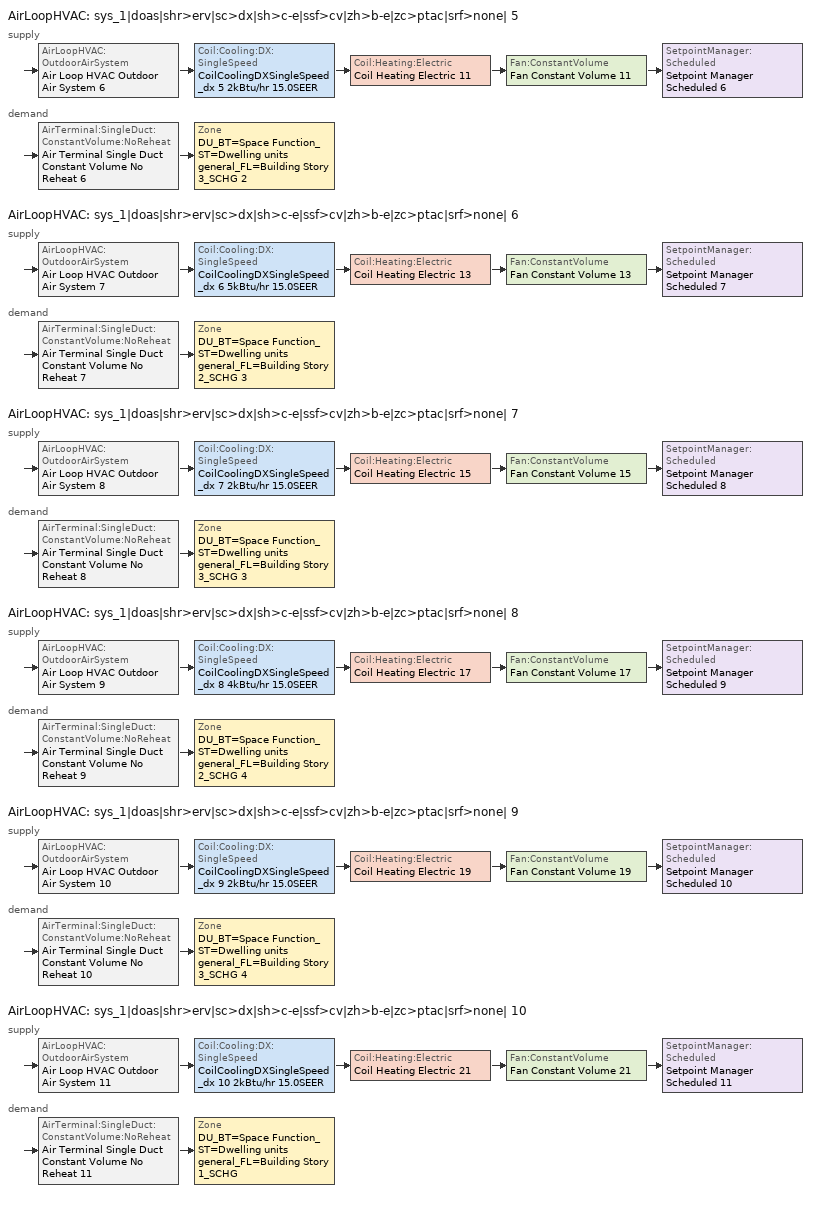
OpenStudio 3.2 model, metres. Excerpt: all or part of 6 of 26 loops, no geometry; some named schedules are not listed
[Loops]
AirLoopHVAC 'sys_1|doas|shr>erv|sc>dx|sh>c-e|ssf>cv|zh>b-e|zc>ptac|srf>none| 5'
 supply: AirLoopHVAC:OutdoorAirSystem 'Air Loop HVAC Outdoor Air System 6' > Coil:Cooling:DX:SingleSpeed 'CoilCoolingDXSingleSpeed_dx 5 2kBtu/hr 15.0SEER' > Coil:Heating:Electric 'Coil Heating Electric 11' > Fan:ConstantVolume 'Fan Constant Volume 11' > SetpointManager:Scheduled 'Setpoint Manager Scheduled 6'
 demand: AirTerminal:SingleDuct:ConstantVolume:NoReheat 'Air Terminal Single Duct Constant Volume No Reheat 6' > Zone 'DU_BT=Space Function_ST=Dwelling units general_FL=Building Story 3_SCHG 2'
AirLoopHVAC 'sys_1|doas|shr>erv|sc>dx|sh>c-e|ssf>cv|zh>b-e|zc>ptac|srf>none| 6'
 supply: AirLoopHVAC:OutdoorAirSystem 'Air Loop HVAC Outdoor Air System 7' > Coil:Cooling:DX:SingleSpeed 'CoilCoolingDXSingleSpeed_dx 6 5kBtu/hr 15.0SEER' > Coil:Heating:Electric 'Coil Heating Electric 13' > Fan:ConstantVolume 'Fan Constant Volume 13' > SetpointManager:Scheduled 'Setpoint Manager Scheduled 7'
 demand: AirTerminal:SingleDuct:ConstantVolume:NoReheat 'Air Terminal Single Duct Constant Volume No Reheat 7' > Zone 'DU_BT=Space Function_ST=Dwelling units general_FL=Building Story 2_SCHG 3'
AirLoopHVAC 'sys_1|doas|shr>erv|sc>dx|sh>c-e|ssf>cv|zh>b-e|zc>ptac|srf>none| 7'
 supply: AirLoopHVAC:OutdoorAirSystem 'Air Loop HVAC Outdoor Air System 8' > Coil:Cooling:DX:SingleSpeed 'CoilCoolingDXSingleSpeed_dx 7 2kBtu/hr 15.0SEER' > Coil:Heating:Electric 'Coil Heating Electric 15' > Fan:ConstantVolume 'Fan Constant Volume 15' > SetpointManager:Scheduled 'Setpoint Manager Scheduled 8'
 demand: AirTerminal:SingleDuct:ConstantVolume:NoReheat 'Air Terminal Single Duct Constant Volume No Reheat 8' > Zone 'DU_BT=Space Function_ST=Dwelling units general_FL=Building Story 3_SCHG 3'
AirLoopHVAC 'sys_1|doas|shr>erv|sc>dx|sh>c-e|ssf>cv|zh>b-e|zc>ptac|srf>none| 8'
 supply: AirLoopHVAC:OutdoorAirSystem 'Air Loop HVAC Outdoor Air System 9' > Coil:Cooling:DX:SingleSpeed 'CoilCoolingDXSingleSpeed_dx 8 4kBtu/hr 15.0SEER' > Coil:Heating:Electric 'Coil Heating Electric 17' > Fan:ConstantVolume 'Fan Constant Volume 17' > SetpointManager:Scheduled 'Setpoint Manager Scheduled 9'
 demand: AirTerminal:SingleDuct:ConstantVolume:NoReheat 'Air Terminal Single Duct Constant Volume No Reheat 9' > Zone 'DU_BT=Space Function_ST=Dwelling units general_FL=Building Story 2_SCHG 4'
AirLoopHVAC 'sys_1|doas|shr>erv|sc>dx|sh>c-e|ssf>cv|zh>b-e|zc>ptac|srf>none| 9'
 supply: AirLoopHVAC:OutdoorAirSystem 'Air Loop HVAC Outdoor Air System 10' > Coil:Cooling:DX:SingleSpeed 'CoilCoolingDXSingleSpeed_dx 9 2kBtu/hr 15.0SEER' > Coil:Heating:Electric 'Coil Heating Electric 19' > Fan:ConstantVolume 'Fan Constant Volume 19' > SetpointManager:Scheduled 'Setpoint Manager Scheduled 10'
 demand: AirTerminal:SingleDuct:ConstantVolume:NoReheat 'Air Terminal Single Duct Constant Volume No Reheat 10' > Zone 'DU_BT=Space Function_ST=Dwelling units general_FL=Building Story 3_SCHG 4'
AirLoopHVAC 'sys_1|doas|shr>erv|sc>dx|sh>c-e|ssf>cv|zh>b-e|zc>ptac|srf>none| 10'
 supply: AirLoopHVAC:OutdoorAirSystem 'Air Loop HVAC Outdoor Air System 11' > Coil:Cooling:DX:SingleSpeed 'CoilCoolingDXSingleSpeed_dx 10 2kBtu/hr 15.0SEER' > Coil:Heating:Electric 'Coil Heating Electric 21' > Fan:ConstantVolume 'Fan Constant Volume 21' > SetpointManager:Scheduled 'Setpoint Manager Scheduled 11'
 demand: AirTerminal:SingleDuct:ConstantVolume:NoReheat 'Air Terminal Single Duct Constant Volume No Reheat 11' > Zone 'DU_BT=Space Function_ST=Dwelling units general_FL=Building Story 1_SCHG'
[Sizing:Zone] Zone Cooling Design Supply Air Temperature Input Method=SupplyAirTemperature; Zone Cooling Design Supply Air Temperature {C}=13; Zone Cooling Design Supply Air Temperature Difference {deltaC}=11.11; Zone Heating Design Supply Air Temperature Input Method=SupplyAirTemperature; Zone Heating Design Supply Air Temperature {C}=43; Zone Heating Design Supply Air Temperature Difference {deltaC}=11.11; Zone Cooling Design Supply Air Humidity Ratio {kg-H2O/kg-air}=0.0085; Zone Heating Design Supply Air Humidity Ratio {kg-H2O/kg-air}=0.008; Zone Heating Sizing Factor=1.3; Zone Cooling Sizing Factor=1.1; Cooling Design Air Flow Method=DesignDay; Heating Design Air Flow Method=DesignDay; Account for Dedicated Outdoor Air System=No; Dedicated Outdoor Air System Control Strategy=NeutralSupplyAir; Dedicated Outdoor Air Low Setpoint Temperature for Design {C}=autosize; Dedicated Outdoor Air High Setpoint Temperature for Design {C}=autosize
DU_BT=Space Function_ST=Dwelling units general_FL=Building Story 3_SCHG 2; DU_BT=Space Function_ST=Dwelling units general_FL=Building Story 2_SCHG 3; DU_BT=Space Function_ST=Dwelling units general_FL=Building Story 3_SCHG 3; DU_BT=Space Function_ST=Dwelling units general_FL=Building Story 2_SCHG 4; DU_BT=Space Function_ST=Dwelling units general_FL=Building Story 3_SCHG 4; DU_BT=Space Function_ST=Dwelling units general_FL=Building Story 1_SCHG
[Zone equipment]
DU_BT=Space Function_ST=Dwelling units general_FL=Building Story 3_SCHG 2: DU_BT=Space Function_ST=Dwelling units general_FL=Building Story 3_SCHG 2 PTAC, Zone HVAC Baseboard Convective Electric 6, Air Terminal Single Duct Constant Volume No Reheat 6
DU_BT=Space Function_ST=Dwelling units general_FL=Building Story 2_SCHG 3: DU_BT=Space Function_ST=Dwelling units general_FL=Building Story 2_SCHG 3 PTAC, Zone HVAC Baseboard Convective Electric 7, Air Terminal Single Duct Constant Volume No Reheat 7
DU_BT=Space Function_ST=Dwelling units general_FL=Building Story 3_SCHG 3: DU_BT=Space Function_ST=Dwelling units general_FL=Building Story 3_SCHG 3 PTAC, Zone HVAC Baseboard Convective Electric 8, Air Terminal Single Duct Constant Volume No Reheat 8
DU_BT=Space Function_ST=Dwelling units general_FL=Building Story 2_SCHG 4: DU_BT=Space Function_ST=Dwelling units general_FL=Building Story 2_SCHG 4 PTAC, Zone HVAC Baseboard Convective Electric 9, Air Terminal Single Duct Constant Volume No Reheat 9
DU_BT=Space Function_ST=Dwelling units general_FL=Building Story 3_SCHG 4: DU_BT=Space Function_ST=Dwelling units general_FL=Building Story 3_SCHG 4 PTAC, Zone HVAC Baseboard Convective Electric 10, Air Terminal Single Duct Constant Volume No Reheat 10
DU_BT=Space Function_ST=Dwelling units general_FL=Building Story 1_SCHG: DU_BT=Space Function_ST=Dwelling units general_FL=Building Story 1_SCHG PTAC, Zone HVAC Baseboard Convective Electric 11, Air Terminal Single Duct Constant Volume No Reheat 11
[AirLoopHVAC] Design Supply Air Flow Rate {m3/s}=autosize; Design Return Air Flow Fraction of Supply Air Flow=1
Name | Availability Schedule
sys_1|doas|shr>erv|sc>dx|sh>c-e|ssf>cv|zh>b-e|zc>ptac|srf>none| 5 | sys_1|doas|shr>none|sc>dx|sh>c-e|ssf>cv|zh>b-e|zc>ptac|srf>none| 5 Occ Sch
sys_1|doas|shr>erv|sc>dx|sh>c-e|ssf>cv|zh>b-e|zc>ptac|srf>none| 6 | sys_1|doas|shr>none|sc>dx|sh>c-e|ssf>cv|zh>b-e|zc>ptac|srf>none| 6 Occ Sch
sys_1|doas|shr>erv|sc>dx|sh>c-e|ssf>cv|zh>b-e|zc>ptac|srf>none| 7 | sys_1|doas|shr>none|sc>dx|sh>c-e|ssf>cv|zh>b-e|zc>ptac|srf>none| 7 Occ Sch
sys_1|doas|shr>erv|sc>dx|sh>c-e|ssf>cv|zh>b-e|zc>ptac|srf>none| 8 | sys_1|doas|shr>none|sc>dx|sh>c-e|ssf>cv|zh>b-e|zc>ptac|srf>none| 8 Occ Sch
sys_1|doas|shr>erv|sc>dx|sh>c-e|ssf>cv|zh>b-e|zc>ptac|srf>none| 9 | sys_1|doas|shr>none|sc>dx|sh>c-e|ssf>cv|zh>b-e|zc>ptac|srf>none| 9 Occ Sch
sys_1|doas|shr>erv|sc>dx|sh>c-e|ssf>cv|zh>b-e|zc>ptac|srf>none| 10 | sys_1|doas|shr>none|sc>dx|sh>c-e|ssf>cv|zh>b-e|zc>ptac|srf>none| 10 Occ Sch
[Sizing:System] Type of Load to Size On=VentilationRequirement; Design Outdoor Air Flow Rate {m3/s}=Autosize; Central Heating Maximum System Air Flow Ratio=1; Preheat Design Temperature {C}=7; Preheat Design Humidity Ratio {kg-H2O/kg-Air}=0.008; Precool Design Temperature {C}=13; Precool Design Humidity Ratio {kg-H2O/kg-Air}=0.008; Central Cooling Design Supply Air Temperature {C}=13; Central Heating Design Supply Air Temperature {C}=43; Sizing Option=NonCoincident; 100% Outdoor Air in Cooling=Yes; 100% Outdoor Air in Heating=Yes; Central Cooling Design Supply Air Humidity Ratio {kg-H2O/kg-Air}=0.0085; Central Heating Design Supply Air Humidity Ratio {kg-H2O/kg-Air}=0.008; Cooling Design Air Flow Method=DesignDay; Cooling Design Air Flow Rate {m3/s}=0; Heating Design Air Flow Method=DesignDay; Heating Design Air Flow Rate {m3/s}=0; System Outdoor Air Method=ZoneSum; Zone Maximum Outdoor Air Fraction=1; Cooling Supply Air Flow Rate Per Floor Area {m3/s-m2}=0.00996765; Cooling Fraction of Autosized Cooling Supply Air Flow Rate=1; Cooling Supply Air Flow Rate Per Unit Cooling Capacity {m3/s-W}=3.94755e-05; Heating Supply Air Flow Rate Per Floor Area {m3/s-m2}=0.00996765; Heating Fraction of Autosized Heating Supply Air Flow Rate=1; Heating Fraction of Autosized Cooling Supply Air Flow Rate=1; Heating Supply Air Flow Rate Per Unit Heating Capacity {m3/s-W}=3.15882e-05; Cooling Design Capacity Method=CoolingDesignCapacity; Cooling Design Capacity {W}=autosize; Cooling Design Capacity Per Floor Area {W/m2}=234.7; Fraction of Autosized Cooling Design Capacity=1; Heating Design Capacity Method=HeatingDesignCapacity; Heating Design Capacity {W}=autosize; Heating Design Capacity Per Floor Area {W/m2}=157; Fraction of Autosized Heating Design Capacity=1; Central Cooling Capacity Control Method=OnOff
sys_1|doas|shr>erv|sc>dx|sh>c-e|ssf>cv|zh>b-e|zc>ptac|srf>none| 5; sys_1|doas|shr>erv|sc>dx|sh>c-e|ssf>cv|zh>b-e|zc>ptac|srf>none| 6; sys_1|doas|shr>erv|sc>dx|sh>c-e|ssf>cv|zh>b-e|zc>ptac|srf>none| 7; sys_1|doas|shr>erv|sc>dx|sh>c-e|ssf>cv|zh>b-e|zc>ptac|srf>none| 8; sys_1|doas|shr>erv|sc>dx|sh>c-e|ssf>cv|zh>b-e|zc>ptac|srf>none| 9; sys_1|doas|shr>erv|sc>dx|sh>c-e|ssf>cv|zh>b-e|zc>ptac|srf>none| 10
[Fan:ConstantVolume] Availability Schedule=Always On Discrete; Fan Total Efficiency=0.39975; Pressure Rise {Pa}=640; Maximum Flow Rate {m3/s}=AutoSize; Motor Efficiency=0.615
Fan Constant Volume 11; Fan Constant Volume 12; Fan Constant Volume 13; Fan Constant Volume 14; Fan Constant Volume 15; Fan Constant Volume 16; Fan Constant Volume 17; Fan Constant Volume 18; Fan Constant Volume 19; Fan Constant Volume 20; Fan Constant Volume 21; Fan Constant Volume 22
[Coil:Heating:Electric]
Name | Availability Schedule
Coil Heating Electric 11; Coil Heating Electric 13; Coil Heating Electric 15; Coil Heating Electric 17; Coil Heating Electric 19; Coil Heating Electric 21 | Always On Discrete
Coil Heating Electric 12; Coil Heating Electric 14; Coil Heating Electric 16; Coil Heating Electric 18; Coil Heating Electric 20; Coil Heating Electric 22 | ON_OFF_ALWAYS_OFF
[Coil:Cooling:DX:SingleSpeed] Availability Schedule=Always On Discrete; Rated Total Cooling Capacity {W}=autosize; Rated Sensible Heat Ratio=autosize; Rated Air Flow Rate {m3/s}=autosize; Rated Evaporator Fan Power Per Volume Flow Rate {W/(m3/s)}=773.3; Total Cooling Capacity Function of Temperature Curve=DXCOOL-NECB2011-REF-CAPFT; Total Cooling Capacity Function of Flow Fraction Curve=DXCOOL-NECB2011-REF-CAPFFLOW; Energy Input Ratio Function of Temperature Curve=DXCOOL-NECB2011-REF-COOLEIRFT; Energy Input Ratio Function of Flow Fraction Curve=DXCOOL-NECB2011-REF-COOLEIRFFLOW; Part Load Fraction Correlation Curve=DXCOOL-NECB2011-REF-COOLPLFFPLR; Minimum Outdoor Dry-Bulb Temperature for Compressor Operation {C}=-25; Condenser Type=AirCooled; Evaporative Condenser Effectiveness=0; Evaporative Condenser Air Flow Rate {m3/s}=Autosize; Evaporative Condenser Pump Rated Power Consumption {W}=Autosize; Crankcase Heater Capacity {W}=0; Maximum Outdoor Dry-Bulb Temperature for Crankcase Heater Operation {C}=0; Basin Heater Capacity {W/K}=0; Basin Heater Setpoint Temperature {C}=10
Name | Rated COP {W/W}
CoilCoolingDXSingleSpeed_dx 5 2kBtu/hr 15.0SEER; CoilCoolingDXSingleSpeed_dx 6 5kBtu/hr 15.0SEER; CoilCoolingDXSingleSpeed_dx 7 2kBtu/hr 15.0SEER; CoilCoolingDXSingleSpeed_dx 8 4kBtu/hr 15.0SEER; CoilCoolingDXSingleSpeed_dx 9 2kBtu/hr 15.0SEER; CoilCoolingDXSingleSpeed_dx 10 2kBtu/hr 15.0SEER | 4.31058
Coil Cooling DX Single Speed 6 26kBtu/hr 9.5EER; Coil Cooling DX Single Speed 7 15kBtu/hr 9.5EER; Coil Cooling DX Single Speed 10 21kBtu/hr 9.5EER | 3.2994
Coil Cooling DX Single Speed 8 11kBtu/hr 10.9EER | 3.75244
Coil Cooling DX Single Speed 9 6kBtu/hr 11.9EER | 4.09849
Coil Cooling DX Single Speed 11 14kBtu/hr 10.0EER | 3.45257
[Controller:OutdoorAir] Minimum Outdoor Air Flow Rate {m3/s}=autosize; Maximum Outdoor Air Flow Rate {m3/s}=Autosize; Economizer Control Type=NoEconomizer; Economizer Control Action Type=ModulateFlow; Economizer Maximum Limit Dry-Bulb Temperature {C}=28; Economizer Maximum Limit Enthalpy {J/kg}=64000; Economizer Minimum Limit Dry-Bulb Temperature {C}=-100; Lockout Type=NoLockout; Minimum Limit Type=FixedMinimum; High Humidity Control=No; Heat Recovery Bypass Control Type=BypassWhenWithinEconomizerLimits
Name | Minimum Outdoor Air Schedule | Controller Mechanical Ventilation
Controller Outdoor Air 6 | sys_1|doas|shr>none|sc>dx|sh>c-e|ssf>cv|zh>b-e|zc>ptac|srf>none| 5 Occ Sch | Controller Mechanical Ventilation 6
Controller Outdoor Air 7 | sys_1|doas|shr>none|sc>dx|sh>c-e|ssf>cv|zh>b-e|zc>ptac|srf>none| 6 Occ Sch | Controller Mechanical Ventilation 7
Controller Outdoor Air 8 | sys_1|doas|shr>none|sc>dx|sh>c-e|ssf>cv|zh>b-e|zc>ptac|srf>none| 7 Occ Sch | Controller Mechanical Ventilation 8
Controller Outdoor Air 9 | sys_1|doas|shr>none|sc>dx|sh>c-e|ssf>cv|zh>b-e|zc>ptac|srf>none| 8 Occ Sch | Controller Mechanical Ventilation 9
Controller Outdoor Air 10 | sys_1|doas|shr>none|sc>dx|sh>c-e|ssf>cv|zh>b-e|zc>ptac|srf>none| 9 Occ Sch | Controller Mechanical Ventilation 10
Controller Outdoor Air 11 | sys_1|doas|shr>none|sc>dx|sh>c-e|ssf>cv|zh>b-e|zc>ptac|srf>none| 10 Occ Sch | Controller Mechanical Ventilation 11
[Controller:MechanicalVentilation] Availability Schedule=Always On Discrete; System Outdoor Air Method=ZoneSum
Controller Mechanical Ventilation 6; Controller Mechanical Ventilation 7; Controller Mechanical Ventilation 8; Controller Mechanical Ventilation 9; Controller Mechanical Ventilation 10; Controller Mechanical Ventilation 11
[AirLoopHVAC:OutdoorAirSystem]
Name | Controller
Air Loop HVAC Outdoor Air System 6 | Controller Outdoor Air 6
Air Loop HVAC Outdoor Air System 7 | Controller Outdoor Air 7
Air Loop HVAC Outdoor Air System 8 | Controller Outdoor Air 8
Air Loop HVAC Outdoor Air System 9 | Controller Outdoor Air 9
Air Loop HVAC Outdoor Air System 10 | Controller Outdoor Air 10
Air Loop HVAC Outdoor Air System 11 | Controller Outdoor Air 11
[SetpointManager:Scheduled] Control Variable=Temperature
Name | Schedule
Setpoint Manager Scheduled 6 | Makeup-Air Unit Supply Air Temp 5
Setpoint Manager Scheduled 7 | Makeup-Air Unit Supply Air Temp 6
Setpoint Manager Scheduled 8 | Makeup-Air Unit Supply Air Temp 7
Setpoint Manager Scheduled 9 | Makeup-Air Unit Supply Air Temp 8
Setpoint Manager Scheduled 10 | Makeup-Air Unit Supply Air Temp 9
Setpoint Manager Scheduled 11 | Makeup-Air Unit Supply Air Temp 10
[ZoneHVAC:PackagedTerminalAirConditioner] Availability Schedule=Always On Discrete; Supply Air Flow Rate During Cooling Operation {m3/s}=Autosize; Supply Air Flow Rate During Heating Operation {m3/s}=Autosize; Supply Air Flow Rate When No Cooling or Heating is Needed {m3/s}=Autosize; Outdoor Air Flow Rate During Cooling Operation {m3/s}=1e-05; Outdoor Air Flow Rate During Heating Operation {m3/s}=1e-05; Outdoor Air Flow Rate When No Cooling or Heating is Needed {m3/s}=1e-05; Fan Placement=DrawThrough
Name | Supply Air Fan | Heating Coil | Cooling Coil
DU_BT=Space Function_ST=Dwelling units general_FL=Building Story 3_SCHG 2 PTAC | Fan Constant Volume 12 | Coil Heating Electric 12 | Coil Cooling DX Single Speed 6 26kBtu/hr 9.5EER
DU_BT=Space Function_ST=Dwelling units general_FL=Building Story 2_SCHG 3 PTAC | Fan Constant Volume 14 | Coil Heating Electric 14 | Coil Cooling DX Single Speed 7 15kBtu/hr 9.5EER
DU_BT=Space Function_ST=Dwelling units general_FL=Building Story 3_SCHG 3 PTAC | Fan Constant Volume 16 | Coil Heating Electric 16 | Coil Cooling DX Single Speed 8 11kBtu/hr 10.9EER
DU_BT=Space Function_ST=Dwelling units general_FL=Building Story 2_SCHG 4 PTAC | Fan Constant Volume 18 | Coil Heating Electric 18 | Coil Cooling DX Single Speed 9 6kBtu/hr 11.9EER
DU_BT=Space Function_ST=Dwelling units general_FL=Building Story 3_SCHG 4 PTAC | Fan Constant Volume 20 | Coil Heating Electric 20 | Coil Cooling DX Single Speed 10 21kBtu/hr 9.5EER
DU_BT=Space Function_ST=Dwelling units general_FL=Building Story 1_SCHG PTAC | Fan Constant Volume 22 | Coil Heating Electric 22 | Coil Cooling DX Single Speed 11 14kBtu/hr 10.0EER
[ZoneHVAC:Baseboard:Convective:Electric] Availability Schedule=Always On Discrete; Nominal Capacity {W}=autosize; Efficiency=1
Zone HVAC Baseboard Convective Electric 6; Zone HVAC Baseboard Convective Electric 7; Zone HVAC Baseboard Convective Electric 8; Zone HVAC Baseboard Convective Electric 9; Zone HVAC Baseboard Convective Electric 10; Zone HVAC Baseboard Convective Electric 11
[AirTerminal:SingleDuct:ConstantVolume:NoReheat] Availability Schedule=Always On Discrete; Maximum Air Flow Rate {m3/s}=AutoSize
Air Terminal Single Duct Constant Volume No Reheat 6; Air Terminal Single Duct Constant Volume No Reheat 7; Air Terminal Single Duct Constant Volume No Reheat 8; Air Terminal Single Duct Constant Volume No Reheat 9; Air Terminal Single Duct Constant Volume No Reheat 10; Air Terminal Single Duct Constant Volume No Reheat 11
[Schedule:Ruleset]
Name | Default Day Schedule | Summer Design Day Schedule | Winter Design Day Schedule
ON_OFF_ALWAYS_OFF | Schedule Day 3
Makeup-Air Unit Supply Air Temp 5 | Makeup Air Unit Supply Air Temp Default 5
Makeup-Air Unit Supply Air Temp 6 | Makeup Air Unit Supply Air Temp Default 6
Makeup-Air Unit Supply Air Temp 7 | Makeup Air Unit Supply Air Temp Default 7
Makeup-Air Unit Supply Air Temp 8 | Makeup Air Unit Supply Air Temp Default 8
Makeup-Air Unit Supply Air Temp 9 | Makeup Air Unit Supply Air Temp Default 9
Makeup-Air Unit Supply Air Temp 10 | Makeup Air Unit Supply Air Temp Default 10
sys_1|doas|shr>none|sc>dx|sh>c-e|ssf>cv|zh>b-e|zc>ptac|srf>none| 10 Occ Sch | sys_1|doas|shr>none|sc>dx|sh>c-e|ssf>cv|zh>b-e|zc>ptac|srf>none| 10 Occ Sch Default | sys_1|doas|shr>none|sc>dx|sh>c-e|ssf>cv|zh>b-e|zc>ptac|srf>none| 10 Occ Sch Summer Design Day | sys_1|doas|shr>none|sc>dx|sh>c-e|ssf>cv|zh>b-e|zc>ptac|srf>none| 10 Occ Sch Winter Design Day
sys_1|doas|shr>none|sc>dx|sh>c-e|ssf>cv|zh>b-e|zc>ptac|srf>none| 5 Occ Sch | sys_1|doas|shr>none|sc>dx|sh>c-e|ssf>cv|zh>b-e|zc>ptac|srf>none| 5 Occ Sch Default | sys_1|doas|shr>none|sc>dx|sh>c-e|ssf>cv|zh>b-e|zc>ptac|srf>none| 5 Occ Sch Summer Design Day | sys_1|doas|shr>none|sc>dx|sh>c-e|ssf>cv|zh>b-e|zc>ptac|srf>none| 5 Occ Sch Winter Design Day
sys_1|doas|shr>none|sc>dx|sh>c-e|ssf>cv|zh>b-e|zc>ptac|srf>none| 6 Occ Sch | sys_1|doas|shr>none|sc>dx|sh>c-e|ssf>cv|zh>b-e|zc>ptac|srf>none| 6 Occ Sch Default | sys_1|doas|shr>none|sc>dx|sh>c-e|ssf>cv|zh>b-e|zc>ptac|srf>none| 6 Occ Sch Summer Design Day | sys_1|doas|shr>none|sc>dx|sh>c-e|ssf>cv|zh>b-e|zc>ptac|srf>none| 6 Occ Sch Winter Design Day
sys_1|doas|shr>none|sc>dx|sh>c-e|ssf>cv|zh>b-e|zc>ptac|srf>none| 7 Occ Sch | sys_1|doas|shr>none|sc>dx|sh>c-e|ssf>cv|zh>b-e|zc>ptac|srf>none| 7 Occ Sch Default | sys_1|doas|shr>none|sc>dx|sh>c-e|ssf>cv|zh>b-e|zc>ptac|srf>none| 7 Occ Sch Summer Design Day | sys_1|doas|shr>none|sc>dx|sh>c-e|ssf>cv|zh>b-e|zc>ptac|srf>none| 7 Occ Sch Winter Design Day
sys_1|doas|shr>none|sc>dx|sh>c-e|ssf>cv|zh>b-e|zc>ptac|srf>none| 8 Occ Sch | sys_1|doas|shr>none|sc>dx|sh>c-e|ssf>cv|zh>b-e|zc>ptac|srf>none| 8 Occ Sch Default | sys_1|doas|shr>none|sc>dx|sh>c-e|ssf>cv|zh>b-e|zc>ptac|srf>none| 8 Occ Sch Summer Design Day | sys_1|doas|shr>none|sc>dx|sh>c-e|ssf>cv|zh>b-e|zc>ptac|srf>none| 8 Occ Sch Winter Design Day
sys_1|doas|shr>none|sc>dx|sh>c-e|ssf>cv|zh>b-e|zc>ptac|srf>none| 9 Occ Sch | sys_1|doas|shr>none|sc>dx|sh>c-e|ssf>cv|zh>b-e|zc>ptac|srf>none| 9 Occ Sch Default | sys_1|doas|shr>none|sc>dx|sh>c-e|ssf>cv|zh>b-e|zc>ptac|srf>none| 9 Occ Sch Summer Design Day | sys_1|doas|shr>none|sc>dx|sh>c-e|ssf>cv|zh>b-e|zc>ptac|srf>none| 9 Occ Sch Winter Design Day
[Schedule:Day]
sys_1|doas|shr>none|sc>dx|sh>c-e|ssf>cv|zh>b-e|zc>ptac|srf>none| 5 Occ Sch Default; sys_1|doas|shr>none|sc>dx|sh>c-e|ssf>cv|zh>b-e|zc>ptac|srf>none| 5 Occ Sch Winter Design Day; sys_1|doas|shr>none|sc>dx|sh>c-e|ssf>cv|zh>b-e|zc>ptac|srf>none| 5 Occ Sch Summer Design Day: 24, 0, 1
[Schedule:Constant]
Always On Discrete: Value=1
[Curve:Biquadratic] Minimum Value of x=13; Maximum Value of x=24; Minimum Value of y=24; Maximum Value of y=46
Name | Coefficient1 Constant | Coefficient2 x | Coefficient3 x**2 | Coefficient4 y | Coefficient5 y**2 | Coefficient6 x*y
DXCOOL-NECB2011-REF-CAPFT | 0.867905 | 0.0142459 | 0.00055436 | -0.0075575 | 3.3e-05 | -0.0001918
DXCOOL-NECB2011-REF-COOLEIRFT | 0.114171 | 0.0281822 | -0.0004199 | 0.0214108 | 0.000161028 | -0.000679104
[Curve:Quadratic] Minimum Value of x=0.5; Maximum Value of x=1.5
Name | Coefficient1 Constant | Coefficient2 x | Coefficient3 x**2
DXCOOL-NECB2011-REF-CAPFFLOW | 0.8 | 0.2 | 0
DXCOOL-NECB2011-REF-COOLEIRFFLOW | 1.1552 | -0.1808 | 0.0256
[Curve:Cubic]
DXCOOL-NECB2011-REF-COOLPLFFPLR: Coefficient1 Constant=0.0277; Coefficient2 x=4.9151; Coefficient3 x**2=-8.184; Coefficient4 x**3=4.2702; Minimum Value of x=0.7; Maximum Value of x=1
